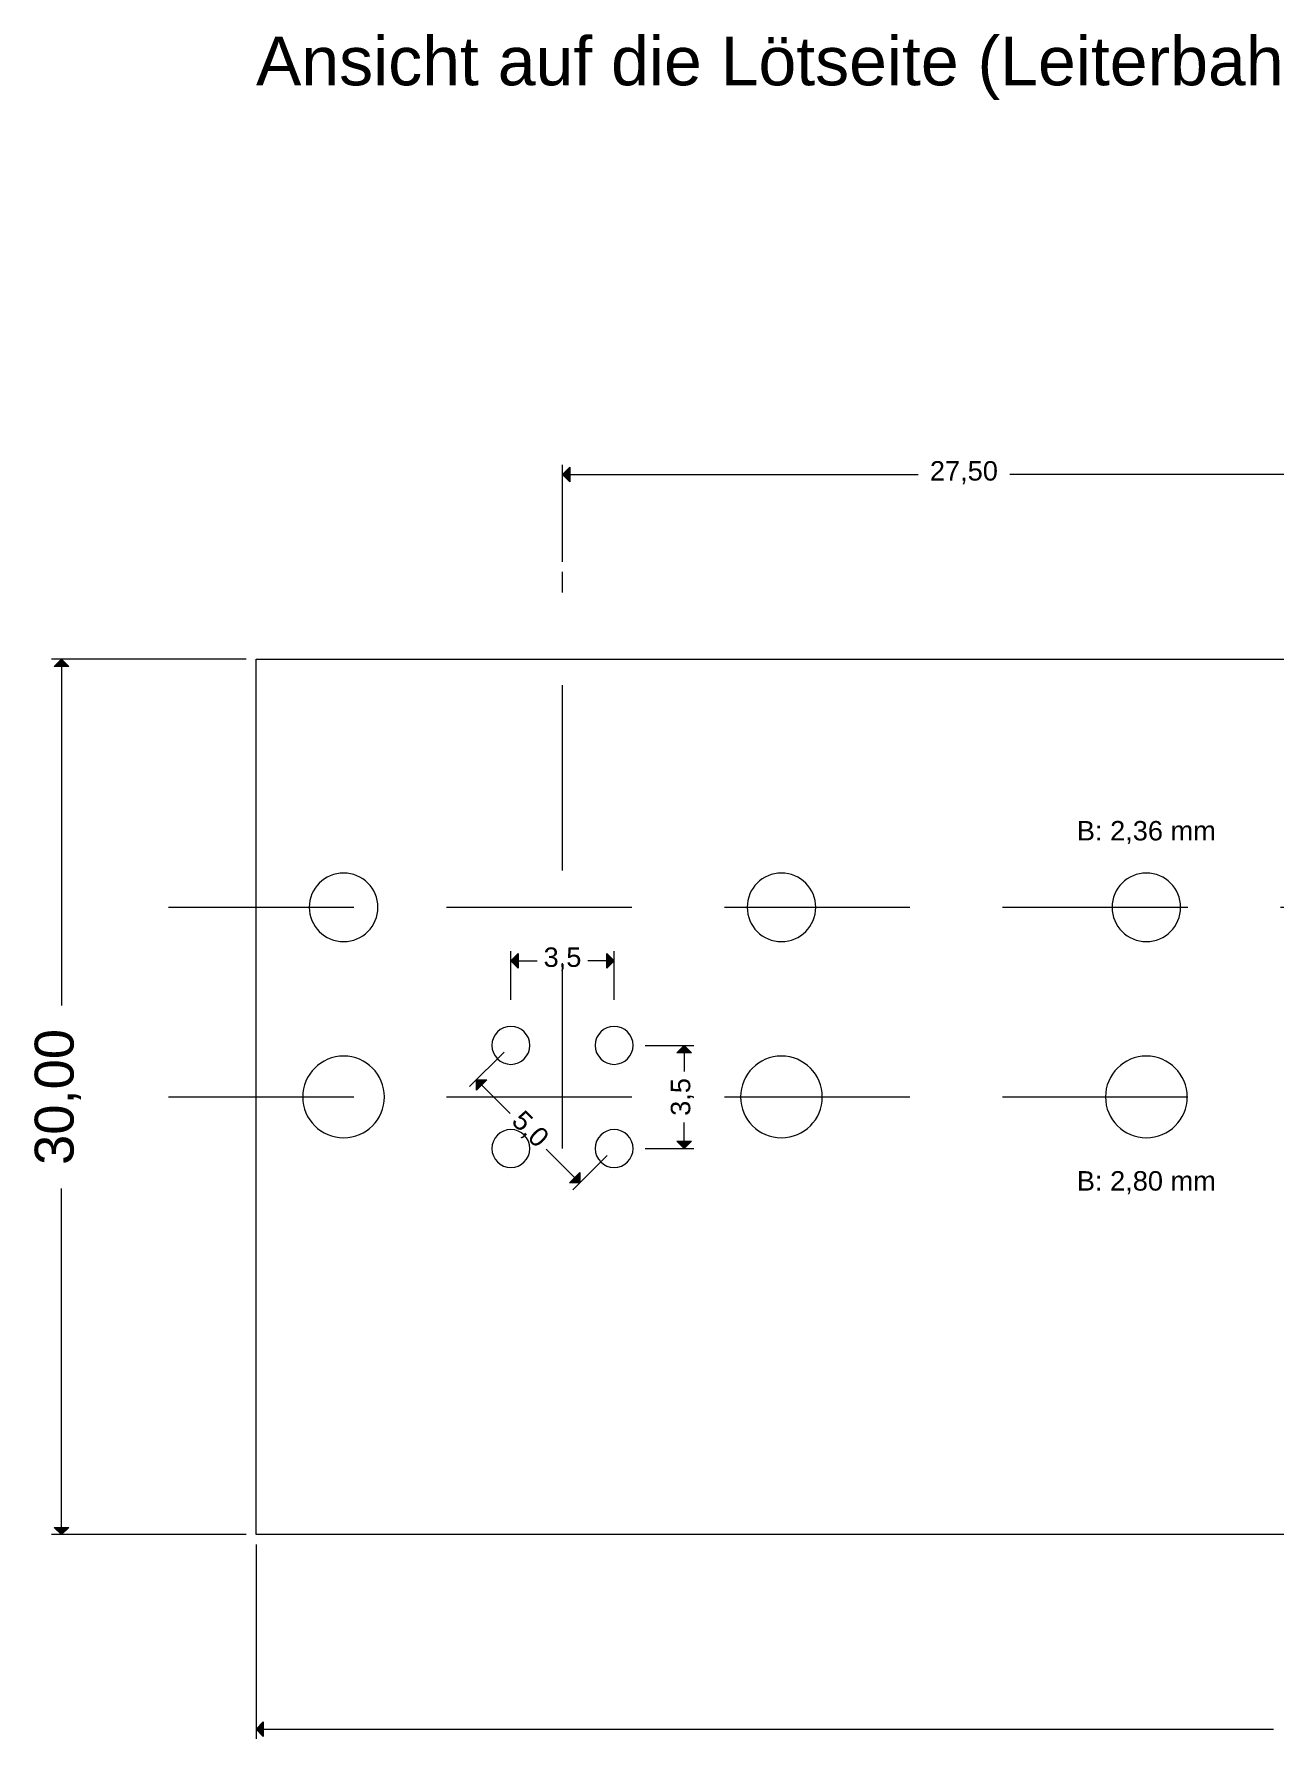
# Model space of a CAD drawing. Header units: inches. Extents: x 125.2 to 213.8, y 69.8 to 128.6.
# Drawn here: x 125.2 to 167.7, y 70.2 to 128.6 of the extents above; entities that cross this region are included whole.
import ezdxf

# ---------------------------------------------------------------- set-up
doc = ezdxf.new("R2010")
doc.units = ezdxf.units.IN
doc.header["$MEASUREMENT"] = 0
for name, pattern in [('AI-Linetype-1', [9.525, 6.35, -3.175]), ('AI-Linetype-10', [9.525, 6.35, -3.175]), ('AI-Linetype-2', [9.525, 6.35, -3.175])]:
    doc.linetypes.add(name, pattern=pattern)
for name, color, linetype in [('1', 7, 'Continuous'), ('BESCHRIFTUNG', 7, 'Continuous'), ('PCB', 7, 'Continuous')]:
    doc.layers.add(name, color=color, linetype=linetype)

# ---------------------------------------------------------------- blocks, each defined once
blk = doc.blocks.new('block 2')
at = {"layer": 'PCB', "color": 7, "lineweight": 9, "true_color": 0xffffff}
blk.add_open_spline([(149.579, 98.681), (149.579, 99.33), (150.105, 99.856), (150.754, 99.856), (151.403, 99.856), (151.929, 99.33), (151.929, 98.681), (151.929, 98.032), (151.403, 97.506), (150.754, 97.506), (150.105, 97.506), (149.579, 98.032), (149.579, 98.681), (149.579, 98.681), (149.579, 98.681), (149.579, 98.681)], degree=3, knots=[0, 0, 0, 0, 1, 1, 1, 2, 2, 2, 3, 3, 3, 4, 4, 4, 5, 5, 5, 5], dxfattribs=at)
blk = doc.blocks.new('block 3')
at = {"layer": 'PCB', "color": 7, "lineweight": 9, "true_color": 0xffffff}
blk.add_open_spline([(134.579, 98.681), (134.579, 99.33), (135.105, 99.856), (135.754, 99.856), (136.403, 99.856), (136.929, 99.33), (136.929, 98.681), (136.929, 98.032), (136.403, 97.506), (135.754, 97.506), (135.105, 97.506), (134.579, 98.032), (134.579, 98.681), (134.579, 98.681), (134.579, 98.681), (134.579, 98.681)], degree=3, knots=[0, 0, 0, 0, 1, 1, 1, 2, 2, 2, 3, 3, 3, 4, 4, 4, 5, 5, 5, 5], dxfattribs=at)
blk = doc.blocks.new('block 4')
at = {"layer": 'PCB', "color": 7, "lineweight": 9, "true_color": 0xffffff}
blk.add_open_spline([(144.372, 93.949), (144.372, 94.308), (144.663, 94.599), (145.022, 94.599), (145.381, 94.599), (145.672, 94.308), (145.672, 93.949), (145.672, 93.59), (145.381, 93.299), (145.022, 93.299), (144.663, 93.299), (144.372, 93.59), (144.372, 93.949), (144.372, 93.949), (144.372, 93.949), (144.372, 93.949)], degree=3, knots=[0, 0, 0, 0, 1, 1, 1, 2, 2, 2, 3, 3, 3, 4, 4, 4, 5, 5, 5, 5], dxfattribs=at)
blk = doc.blocks.new('block 5')
at = {"layer": 'PCB', "color": 7, "lineweight": 9, "true_color": 0xffffff}
blk.add_open_spline([(140.836, 93.949), (140.836, 94.308), (141.127, 94.599), (141.486, 94.599), (141.845, 94.599), (142.136, 94.308), (142.136, 93.949), (142.136, 93.59), (141.845, 93.299), (141.486, 93.299), (141.127, 93.299), (140.836, 93.59), (140.836, 93.949), (140.836, 93.949), (140.836, 93.949), (140.836, 93.949)], degree=3, knots=[0, 0, 0, 0, 1, 1, 1, 2, 2, 2, 3, 3, 3, 4, 4, 4, 5, 5, 5, 5], dxfattribs=at)
blk = doc.blocks.new('block 6')
at = {"layer": 'PCB', "color": 7, "lineweight": 9, "true_color": 0xffffff}
blk.add_open_spline([(144.372, 90.414), (144.372, 90.773), (144.663, 91.064), (145.022, 91.064), (145.381, 91.064), (145.672, 90.773), (145.672, 90.414), (145.672, 90.055), (145.381, 89.764), (145.022, 89.764), (144.663, 89.764), (144.372, 90.055), (144.372, 90.414), (144.372, 90.414), (144.372, 90.414), (144.372, 90.414)], degree=3, knots=[0, 0, 0, 0, 1, 1, 1, 2, 2, 2, 3, 3, 3, 4, 4, 4, 5, 5, 5, 5], dxfattribs=at)
blk = doc.blocks.new('block 7')
at = {"layer": 'PCB', "color": 7, "lineweight": 9, "true_color": 0xffffff}
blk.add_open_spline([(140.836, 90.414), (140.836, 90.773), (141.127, 91.064), (141.486, 91.064), (141.845, 91.064), (142.136, 90.773), (142.136, 90.414), (142.136, 90.055), (141.845, 89.764), (141.486, 89.764), (141.127, 89.764), (140.836, 90.055), (140.836, 90.414), (140.836, 90.414), (140.836, 90.414), (140.836, 90.414)], degree=3, knots=[0, 0, 0, 0, 1, 1, 1, 2, 2, 2, 3, 3, 3, 4, 4, 4, 5, 5, 5, 5], dxfattribs=at)
blk = doc.blocks.new('block 8')
at = {"layer": 'PCB', "color": 7, "lineweight": 9, "true_color": 0xffffff}
blk.add_open_spline([(149.354, 92.181), (149.354, 92.955), (149.981, 93.581), (150.754, 93.581), (151.527, 93.581), (152.154, 92.955), (152.154, 92.181), (152.154, 91.408), (151.527, 90.781), (150.754, 90.781), (149.981, 90.781), (149.354, 91.408), (149.354, 92.181), (149.354, 92.181), (149.354, 92.181), (149.354, 92.181)], degree=3, knots=[0, 0, 0, 0, 1, 1, 1, 2, 2, 2, 3, 3, 3, 4, 4, 4, 5, 5, 5, 5], dxfattribs=at)
blk = doc.blocks.new('block 9')
at = {"layer": 'PCB', "color": 7, "lineweight": 9, "true_color": 0xffffff}
blk.add_open_spline([(134.354, 92.181), (134.354, 92.955), (134.981, 93.581), (135.754, 93.581), (136.527, 93.581), (137.154, 92.955), (137.154, 92.181), (137.154, 91.408), (136.527, 90.781), (135.754, 90.781), (134.981, 90.781), (134.354, 91.408), (134.354, 92.181), (134.354, 92.181), (134.354, 92.181), (134.354, 92.181)], degree=3, knots=[0, 0, 0, 0, 1, 1, 1, 2, 2, 2, 3, 3, 3, 4, 4, 4, 5, 5, 5, 5], dxfattribs=at)
blk = doc.blocks.new('block 17')
at = {"layer": 'PCB', "color": 7, "lineweight": 9, "true_color": 0xffffff}
blk.add_open_spline([(162.079, 98.681), (162.079, 99.33), (162.605, 99.856), (163.254, 99.856), (163.903, 99.856), (164.429, 99.33), (164.429, 98.681), (164.429, 98.032), (163.903, 97.506), (163.254, 97.506), (162.605, 97.506), (162.079, 98.032), (162.079, 98.681), (162.079, 98.681), (162.079, 98.681), (162.079, 98.681)], degree=3, knots=[0, 0, 0, 0, 1, 1, 1, 2, 2, 2, 3, 3, 3, 4, 4, 4, 5, 5, 5, 5], dxfattribs=at)
blk = doc.blocks.new('block 24')
at = {"layer": 'PCB', "color": 7, "lineweight": 9, "true_color": 0xffffff}
blk.add_open_spline([(161.854, 92.181), (161.854, 92.955), (162.481, 93.581), (163.254, 93.581), (164.027, 93.581), (164.654, 92.955), (164.654, 92.181), (164.654, 91.408), (164.027, 90.781), (163.254, 90.781), (162.481, 90.781), (161.854, 91.408), (161.854, 92.181), (161.854, 92.181), (161.854, 92.181), (161.854, 92.181)], degree=3, knots=[0, 0, 0, 0, 1, 1, 1, 2, 2, 2, 3, 3, 3, 4, 4, 4, 5, 5, 5, 5], dxfattribs=at)
blk = doc.blocks.new('block 26')
at = {"layer": 'PCB', "color": 7, "lineweight": 9, "true_color": 0xffffff}
blk.add_lwpolyline([(208.754, 77.181), (132.754, 77.181)], dxfattribs=at)
blk = doc.blocks.new('block 28')
at = {"layer": 'PCB', "color": 7, "lineweight": 9, "true_color": 0xffffff}
blk.add_lwpolyline([(132.754, 107.181), (208.754, 107.181)], dxfattribs=at)
blk = doc.blocks.new('block 29')
at = {"layer": 'PCB', "color": 7, "lineweight": 9, "true_color": 0xffffff}
blk.add_lwpolyline([(132.754, 77.181), (132.754, 107.181)], dxfattribs=at)
blk = doc.blocks.new('block 66')
at = {"layer": 'BESCHRIFTUNG', "color": 5, "true_color": 0x0000ff, "insert": (132.754, 126.348), "char_height": 1.66667, "attachment_point": 7}
blk.add_mtext('\\fArial|b0|i0|c0|p34;\\W1;Ansicht auf die Lötseite (Leiterbahnen und Lötpads ausgeblendet)', dxfattribs=at)
blk = doc.blocks.new('block 67')
at = {"layer": 'BESCHRIFTUNG', "color": 5, "true_color": 0x0000ff, "insert": (160.873, 100.848), "char_height": 0.66667, "attachment_point": 7}
blk.add_mtext('\\fArial|b0|i0|c0|p34;\\W1;B: 2,36 mm', dxfattribs=at)
blk = doc.blocks.new('block 69')
at = {"layer": 'BESCHRIFTUNG', "color": 5, "true_color": 0x0000ff, "insert": (160.873, 88.848), "char_height": 0.66667, "attachment_point": 7}
blk.add_mtext('\\fArial|b0|i0|c0|p34;\\W1;B: 2,80 mm', dxfattribs=at)
blk = doc.blocks.new('block 72')
at = {"layer": 'BESCHRIFTUNG', "color": 5, "linetype": 'AI-Linetype-1', "lineweight": 9, "true_color": 0x0000ff}
blk.add_lwpolyline([(129.754, 92.181), (166.754, 92.181)], dxfattribs=at)
blk = doc.blocks.new('block 73')
at = {"layer": 'BESCHRIFTUNG', "color": 5, "linetype": 'AI-Linetype-2', "lineweight": 9, "true_color": 0x0000ff}
blk.add_lwpolyline([(129.754, 98.681), (211.754, 98.681)], dxfattribs=at)
blk = doc.blocks.new('block 90')
at = {"layer": 'BESCHRIFTUNG', "color": 5, "true_color": 0x0000ff, "insert": (147.754, 91.534), "char_height": 0.66667, "attachment_point": 7, "rotation": 90}
blk.add_mtext('\\fArial|b0|i0|c0|p34;\\W1;3,5', dxfattribs=at)
blk = doc.blocks.new('block 91')
at = {"layer": 'BESCHRIFTUNG', "color": 5, "lineweight": 9, "true_color": 0x0000ff}
blk.add_lwpolyline([(146.087, 93.949), (147.754, 93.949)], dxfattribs=at)
blk = doc.blocks.new('block 92')
at = {"layer": 'BESCHRIFTUNG', "color": 5, "lineweight": 9, "true_color": 0x0000ff}
blk.add_lwpolyline([(146.087, 90.414), (147.754, 90.414)], dxfattribs=at)
blk = doc.blocks.new('block 93')
at = {"layer": 'BESCHRIFTUNG', "color": 5, "lineweight": 9, "true_color": 0x0000ff}
blk.add_lwpolyline([(147.42, 93.949), (147.42, 93.053)], dxfattribs=at)
blk = doc.blocks.new('block 94')
at = {"layer": 'BESCHRIFTUNG', "color": 5, "lineweight": 9, "true_color": 0x0000ff}
blk.add_lwpolyline([(147.42, 90.414), (147.42, 91.31)], dxfattribs=at)
blk = doc.blocks.new('block 95')
at = {"layer": 'BESCHRIFTUNG', "color": 5, "true_color": 0x0000ff, "insert": (142.606, 96.515), "char_height": 0.66667, "attachment_point": 7}
blk.add_mtext('\\fArial|b0|i0|c0|p34;\\W1;3,5', dxfattribs=at)
blk = doc.blocks.new('block 96')
at = {"layer": 'BESCHRIFTUNG', "color": 5, "lineweight": 9, "true_color": 0x0000ff}
blk.add_lwpolyline([(141.486, 95.515), (141.486, 97.181)], dxfattribs=at)
blk = doc.blocks.new('block 97')
at = {"layer": 'BESCHRIFTUNG', "color": 5, "lineweight": 9, "true_color": 0x0000ff}
blk.add_lwpolyline([(145.022, 95.515), (145.022, 97.181)], dxfattribs=at)
blk = doc.blocks.new('block 98')
at = {"layer": 'BESCHRIFTUNG', "color": 5, "lineweight": 9, "true_color": 0x0000ff}
blk.add_lwpolyline([(141.486, 96.848), (142.382, 96.848)], dxfattribs=at)
blk = doc.blocks.new('block 99')
at = {"layer": 'BESCHRIFTUNG', "color": 5, "lineweight": 9, "true_color": 0x0000ff}
blk.add_lwpolyline([(145.022, 96.848), (144.125, 96.848)], dxfattribs=at)
blk = doc.blocks.new('block 100')
at = {"layer": 'BESCHRIFTUNG', "color": 5, "true_color": 0x0000ff, "insert": (141.382, 91.225), "char_height": 0.66667, "attachment_point": 7, "rotation": 315}
blk.add_mtext('\\fArial|b0|i0|c0|p34;\\W1;5,0', dxfattribs=at)
blk = doc.blocks.new('block 101')
at = {"layer": 'BESCHRIFTUNG', "color": 5, "lineweight": 9, "true_color": 0x0000ff}
blk.add_lwpolyline([(144.786, 90.178), (143.607, 88.999)], dxfattribs=at)
blk = doc.blocks.new('block 102')
at = {"layer": 'BESCHRIFTUNG', "color": 5, "lineweight": 9, "true_color": 0x0000ff}
blk.add_lwpolyline([(141.25, 93.713), (140.072, 92.535)], dxfattribs=at)
blk = doc.blocks.new('block 103')
at = {"layer": 'BESCHRIFTUNG', "color": 5, "lineweight": 9, "true_color": 0x0000ff}
blk.add_lwpolyline([(143.843, 89.235), (142.692, 90.387)], dxfattribs=at)
blk = doc.blocks.new('block 104')
at = {"layer": 'BESCHRIFTUNG', "color": 5, "lineweight": 9, "true_color": 0x0000ff}
blk.add_lwpolyline([(140.308, 92.771), (141.459, 91.619)], dxfattribs=at)
blk = doc.blocks.new('block 131')
at = {"layer": 'BESCHRIFTUNG', "color": 1, "linetype": 'AI-Linetype-10', "lineweight": 9, "true_color": 0xff0000}
blk.add_lwpolyline([(143.254, 90.414), (143.254, 110.181)], dxfattribs=at)
blk = doc.blocks.new('block 137')
at = {"layer": 'BESCHRIFTUNG', "color": 1, "true_color": 0xff0000, "insert": (155.839, 113.181), "char_height": 0.66667, "attachment_point": 7}
blk.add_mtext('\\fArial|b0|i0|c0|p34;\\W1;27,50', dxfattribs=at)
blk = doc.blocks.new('block 138')
at = {"layer": 'BESCHRIFTUNG', "color": 1, "lineweight": 9, "true_color": 0xff0000}
blk.add_lwpolyline([(143.254, 110.515), (143.254, 113.848)], dxfattribs=at)
blk = doc.blocks.new('block 140')
at = {"layer": 'BESCHRIFTUNG', "color": 1, "lineweight": 9, "true_color": 0xff0000}
blk.add_lwpolyline([(143.254, 113.515), (155.435, 113.515)], dxfattribs=at)
blk = doc.blocks.new('block 141')
at = {"layer": 'BESCHRIFTUNG', "color": 1, "lineweight": 9, "true_color": 0xff0000}
blk.add_lwpolyline([(170.754, 113.515), (158.573, 113.515)], dxfattribs=at)
blk = doc.blocks.new('block 144')
at = {"layer": 'BESCHRIFTUNG', "color": 5, "lineweight": 9, "true_color": 0x0000ff}
blk.add_lwpolyline([(132.754, 76.848), (132.754, 70.181)], dxfattribs=at)
blk = doc.blocks.new('block 146')
at = {"layer": 'BESCHRIFTUNG', "color": 5, "lineweight": 9, "true_color": 0x0000ff}
blk.add_lwpolyline([(132.754, 70.515), (167.615, 70.515)], dxfattribs=at)
blk = doc.blocks.new('block 147')
at = {"layer": 'BESCHRIFTUNG', "color": 5, "true_color": 0x0000ff, "insert": (126.754, 89.851), "char_height": 1.33333, "attachment_point": 7, "rotation": 90}
blk.add_mtext('\\fArial|b0|i0|c0|p34;\\W1;30,00', dxfattribs=at)
blk = doc.blocks.new('block 148')
at = {"layer": 'BESCHRIFTUNG', "color": 5, "lineweight": 9, "true_color": 0x0000ff}
blk.add_lwpolyline([(132.42, 77.181), (125.754, 77.181)], dxfattribs=at)
blk = doc.blocks.new('block 149')
at = {"layer": 'BESCHRIFTUNG', "color": 5, "lineweight": 9, "true_color": 0x0000ff}
blk.add_lwpolyline([(132.42, 107.181), (125.754, 107.181)], dxfattribs=at)
blk = doc.blocks.new('block 150')
at = {"layer": 'BESCHRIFTUNG', "color": 5, "lineweight": 9, "true_color": 0x0000ff}
blk.add_lwpolyline([(126.087, 77.181), (126.087, 89.043)], dxfattribs=at)
blk = doc.blocks.new('block 151')
at = {"layer": 'BESCHRIFTUNG', "color": 5, "lineweight": 9, "true_color": 0x0000ff}
blk.add_lwpolyline([(126.087, 107.181), (126.087, 95.32)], dxfattribs=at)
blk = doc.blocks.new('block 164')
at = {"layer": '1', "color": 5, "lineweight": 9, "true_color": 0x0000ff}
blk.add_lwpolyline([(147.42, 93.949), (147.67, 93.699), (147.17, 93.699), (147.42, 93.949)], dxfattribs=at)
blk = doc.blocks.new('block 165')
at = {"layer": '1', "true_color": 0x0000ff}
blk.add_hatch(color=5, dxfattribs=at).paths.add_polyline_path([(147.42, 93.949), (147.67, 93.699), (147.17, 93.699)])
at = {"layer": '1', "lineweight": 0}
blk.add_lwpolyline([(147.42, 93.949), (147.67, 93.699), (147.17, 93.699), (147.42, 93.949), (147.42, 93.949)], dxfattribs=at)
blk = doc.blocks.new('block 166')
at = {"layer": '1', "color": 5, "lineweight": 9, "true_color": 0x0000ff}
blk.add_lwpolyline([(147.42, 90.414), (147.17, 90.664), (147.67, 90.664), (147.42, 90.414)], dxfattribs=at)
blk = doc.blocks.new('block 167')
at = {"layer": '1', "true_color": 0x0000ff}
blk.add_hatch(color=5, dxfattribs=at).paths.add_polyline_path([(147.42, 90.414), (147.17, 90.664), (147.67, 90.664)])
at = {"layer": '1', "lineweight": 0}
blk.add_lwpolyline([(147.42, 90.414), (147.17, 90.664), (147.67, 90.664), (147.42, 90.414), (147.42, 90.414)], dxfattribs=at)
blk = doc.blocks.new('block 168')
at = {"layer": '1', "color": 5, "lineweight": 9, "true_color": 0x0000ff}
blk.add_lwpolyline([(141.486, 96.848), (141.736, 97.098), (141.736, 96.598), (141.486, 96.848)], dxfattribs=at)
blk = doc.blocks.new('block 169')
at = {"layer": '1', "true_color": 0x0000ff}
blk.add_hatch(color=5, dxfattribs=at).paths.add_polyline_path([(141.486, 96.848), (141.736, 97.098), (141.736, 96.598)])
at = {"layer": '1', "lineweight": 0}
blk.add_lwpolyline([(141.486, 96.848), (141.736, 97.098), (141.736, 96.598), (141.486, 96.848), (141.486, 96.848)], dxfattribs=at)
blk = doc.blocks.new('block 170')
at = {"layer": '1', "color": 5, "lineweight": 9, "true_color": 0x0000ff}
blk.add_lwpolyline([(145.022, 96.848), (144.772, 96.598), (144.772, 97.098), (145.022, 96.848)], dxfattribs=at)
blk = doc.blocks.new('block 171')
at = {"layer": '1', "true_color": 0x0000ff}
blk.add_hatch(color=5, dxfattribs=at).paths.add_polyline_path([(145.022, 96.848), (144.772, 96.598), (144.772, 97.098)])
at = {"layer": '1', "lineweight": 0}
blk.add_lwpolyline([(145.022, 96.848), (144.772, 96.598), (144.772, 97.098), (145.022, 96.848), (145.022, 96.848)], dxfattribs=at)
blk = doc.blocks.new('block 172')
at = {"layer": '1', "color": 5, "lineweight": 9, "true_color": 0x0000ff}
blk.add_lwpolyline([(143.843, 89.235), (143.49, 89.235), (143.843, 89.589), (143.843, 89.235)], dxfattribs=at)
blk = doc.blocks.new('block 173')
at = {"layer": '1', "true_color": 0x0000ff}
blk.add_hatch(color=5, dxfattribs=at).paths.add_polyline_path([(143.843, 89.235), (143.49, 89.235), (143.843, 89.589)])
at = {"layer": '1', "lineweight": 0}
blk.add_lwpolyline([(143.843, 89.235), (143.49, 89.235), (143.843, 89.589), (143.843, 89.235), (143.843, 89.235)], dxfattribs=at)
blk = doc.blocks.new('block 174')
at = {"layer": '1', "color": 5, "lineweight": 9, "true_color": 0x0000ff}
blk.add_lwpolyline([(140.308, 92.771), (140.661, 92.771), (140.308, 92.417), (140.308, 92.771)], dxfattribs=at)
blk = doc.blocks.new('block 175')
at = {"layer": '1', "true_color": 0x0000ff}
blk.add_hatch(color=5, dxfattribs=at).paths.add_polyline_path([(140.308, 92.771), (140.661, 92.771), (140.308, 92.417)])
at = {"layer": '1', "lineweight": 0}
blk.add_lwpolyline([(140.308, 92.771), (140.661, 92.771), (140.308, 92.417), (140.308, 92.771), (140.308, 92.771)], dxfattribs=at)
blk = doc.blocks.new('block 196')
at = {"layer": '1', "color": 1, "lineweight": 9, "true_color": 0xff0000}
blk.add_lwpolyline([(143.254, 113.515), (143.504, 113.765), (143.504, 113.265), (143.254, 113.515)], dxfattribs=at)
blk = doc.blocks.new('block 197')
at = {"layer": '1', "true_color": 0xff0000}
blk.add_hatch(color=1, dxfattribs=at).paths.add_polyline_path([(143.254, 113.515), (143.504, 113.765), (143.504, 113.265)])
at = {"layer": '1', "lineweight": 0}
blk.add_lwpolyline([(143.254, 113.515), (143.504, 113.765), (143.504, 113.265), (143.254, 113.515), (143.254, 113.515)], dxfattribs=at)
blk = doc.blocks.new('block 202')
at = {"layer": '1', "color": 5, "lineweight": 9, "true_color": 0x0000ff}
blk.add_lwpolyline([(132.754, 70.515), (133.004, 70.765), (133.004, 70.265), (132.754, 70.515)], dxfattribs=at)
blk = doc.blocks.new('block 203')
at = {"layer": '1', "true_color": 0x0000ff}
blk.add_hatch(color=5, dxfattribs=at).paths.add_polyline_path([(132.754, 70.515), (133.004, 70.765), (133.004, 70.265)])
at = {"layer": '1', "lineweight": 0}
blk.add_lwpolyline([(132.754, 70.515), (133.004, 70.765), (133.004, 70.265), (132.754, 70.515), (132.754, 70.515)], dxfattribs=at)
blk = doc.blocks.new('block 204')
at = {"layer": '1', "color": 5, "lineweight": 9, "true_color": 0x0000ff}
blk.add_lwpolyline([(126.087, 77.181), (125.837, 77.431), (126.337, 77.431), (126.087, 77.181)], dxfattribs=at)
blk = doc.blocks.new('block 205')
at = {"layer": '1', "true_color": 0x0000ff}
blk.add_hatch(color=5, dxfattribs=at).paths.add_polyline_path([(126.087, 77.181), (125.837, 77.431), (126.337, 77.431)])
at = {"layer": '1', "lineweight": 0}
blk.add_lwpolyline([(126.087, 77.181), (125.837, 77.431), (126.337, 77.431), (126.087, 77.181), (126.087, 77.181)], dxfattribs=at)
blk = doc.blocks.new('block 206')
at = {"layer": '1', "color": 5, "lineweight": 9, "true_color": 0x0000ff}
blk.add_lwpolyline([(126.087, 107.181), (126.337, 106.931), (125.837, 106.931), (126.087, 107.181)], dxfattribs=at)
blk = doc.blocks.new('block 207')
at = {"layer": '1', "true_color": 0x0000ff}
blk.add_hatch(color=5, dxfattribs=at).paths.add_polyline_path([(126.087, 107.181), (126.337, 106.931), (125.837, 106.931)])
at = {"layer": '1', "lineweight": 0}
blk.add_lwpolyline([(126.087, 107.181), (126.337, 106.931), (125.837, 106.931), (126.087, 107.181), (126.087, 107.181)], dxfattribs=at)

msp = doc.modelspace()

# ---------------------------------------------------------------- block references
at = {"layer": '1'}
for name in ['block 196', 'block 197', 'block 206', 'block 207', 'block 168', 'block 169', 'block 170', 'block 171', 'block 164', 'block 165', 'block 174', 'block 175', 'block 166', 'block 167', 'block 172', 'block 173', 'block 204', 'block 205', 'block 202', 'block 203']:
    msp.add_blockref(name, (0, 0), dxfattribs=at)
at = {"layer": 'BESCHRIFTUNG'}
for name in ['block 66', 'block 137', 'block 138', 'block 140', 'block 141', 'block 131', 'block 149', 'block 151', 'block 67', 'block 73', 'block 96', 'block 95', 'block 97', 'block 98', 'block 99', 'block 147', 'block 102', 'block 91', 'block 93', 'block 104', 'block 90', 'block 72', 'block 100', 'block 94', 'block 103', 'block 101', 'block 92', 'block 69', 'block 150', 'block 148', 'block 144', 'block 146']:
    msp.add_blockref(name, (0, 0), dxfattribs=at)
at = {"layer": 'PCB'}
for name in ['block 28', 'block 29', 'block 3', 'block 2', 'block 17', 'block 5', 'block 4', 'block 9', 'block 8', 'block 24', 'block 7', 'block 6', 'block 26']:
    msp.add_blockref(name, (0, 0), dxfattribs=at)

doc.saveas('drawing.dxf')
